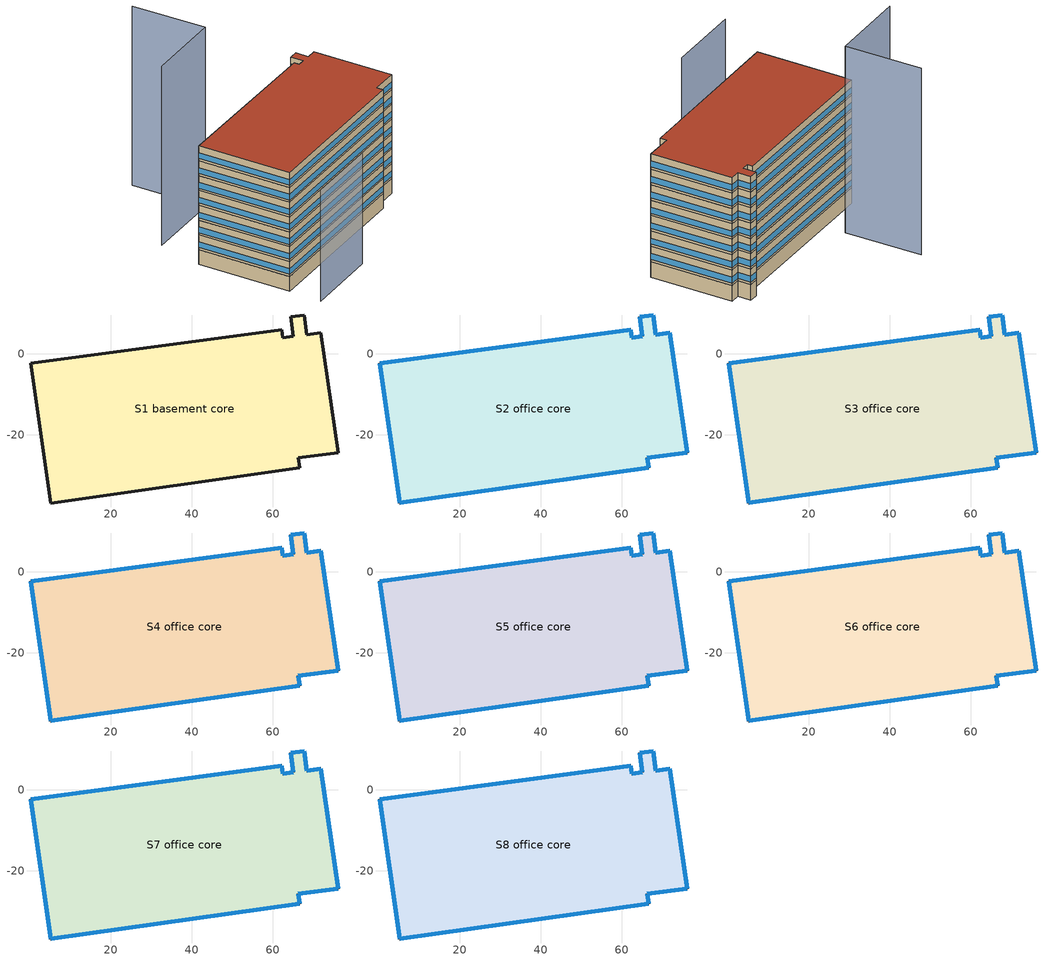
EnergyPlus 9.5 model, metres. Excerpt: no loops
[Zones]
S1 basement core
 floor ground (basement ext floor LOB1013C_ext-slab): 62.41,3.97 65.07,4.31 64.44,9.17 67.74,9.57 68.32,4.72 71.82,5.17 76.07,-24.39 66.26,-25.66 66.58,-28.13 5.23,-36.78 0.36,-2.31 62.16,5.93 z-5.72
 wall ground (basement ext wall LOB1013C_Underground Wall Non-res): 65.07,4.31 62.41,3.97 62.16,5.93 0.36,-2.31 5.23,-36.78 66.58,-28.13 66.26,-25.66 76.07,-24.39 71.82,5.17 68.32,4.72 67.74,9.57 64.44,9.17 65.07,4.31 z-5.72:0
 ceiling adiabatic (ext wall Adiabatic Construction): 65.07,4.31 62.41,3.97 62.16,5.93 0.36,-2.31 5.23,-36.78 66.58,-28.13 66.26,-25.66 76.07,-24.39 71.82,5.17 68.32,4.72 67.74,9.57 64.44,9.17 z0
S2 office core
 floor adiabatic (ext wall Adiabatic Construction): 62.41,3.97 65.07,4.31 64.44,9.17 67.74,9.57 68.32,4.72 71.82,5.17 76.07,-24.39 66.26,-25.66 66.58,-28.13 5.23,-36.78 0.36,-2.31 62.16,5.93 z0
 wall outside (office ext wall Metal framed walls): 65.07,4.31 62.41,3.97 62.16,5.93 0.36,-2.31 5.23,-36.78 66.58,-28.13 66.26,-25.66 76.07,-24.39 71.82,5.17 68.32,4.72 67.74,9.57 64.44,9.17 65.07,4.31 z0:5.72
 window (office Window construction_simple glazing): 65.04,4.31 62.44,3.97 / 66.58,-28.1 66.26,-25.69 z0.9:3.12; 62.41,4 62.16,5.9 z0.9:3.13; 67.71,9.57 64.47,9.17 / 71.79,5.17 68.35,4.72 z0.9:3.11; 64.44,9.14 65.07,4.34 / 68.32,4.75 67.74,9.54 z0.9:3.1; 62.13,5.93 0.39,-2.31 / 0.36,-2.34 5.23,-36.75 / 5.26,-36.78 66.55,-28.13 / 66.29,-25.66 76.04,-24.39 / 76.07,-24.36 71.82,5.14 z0.9:3.08
S3 office core
 floor to S2 office core (office int floor Metal framed walls): 62.41,3.97 65.07,4.31 64.44,9.17 67.74,9.57 68.32,4.72 71.82,5.17 76.07,-24.39 66.26,-25.66 66.58,-28.13 5.23,-36.78 0.36,-2.31 62.16,5.93 z5.72
 wall outside (office ext wall Metal framed walls): 65.07,4.31 62.41,3.97 62.16,5.93 0.36,-2.31 5.23,-36.78 66.58,-28.13 66.26,-25.66 76.07,-24.39 71.82,5.17 68.32,4.72 67.74,9.57 64.44,9.17 65.07,4.31 z5.72:11.44
 window (office Window construction_simple glazing): 65.04,4.31 62.44,3.97 / 66.58,-28.1 66.26,-25.69 z6.62:8.84; 62.41,4 62.16,5.9 z6.62:8.85; 67.71,9.57 64.47,9.17 / 71.79,5.17 68.35,4.72 z6.62:8.83; 64.44,9.14 65.07,4.34 / 68.32,4.75 67.74,9.54 z6.62:8.82; 62.13,5.93 0.39,-2.31 / 0.36,-2.34 5.23,-36.75 / 5.26,-36.78 66.55,-28.13 / 66.29,-25.66 76.04,-24.39 / 76.07,-24.36 71.82,5.14 z6.62:8.8
S4 office core
 floor to S3 office core (office int floor Metal framed walls): 62.41,3.97 65.07,4.31 64.44,9.17 67.74,9.57 68.32,4.72 71.82,5.17 76.07,-24.39 66.26,-25.66 66.58,-28.13 5.23,-36.78 0.36,-2.31 62.16,5.93 z11.44
 wall outside (office ext wall Metal framed walls): 65.07,4.31 62.41,3.97 62.16,5.93 0.36,-2.31 5.23,-36.78 66.58,-28.13 66.26,-25.66 76.07,-24.39 71.82,5.17 68.32,4.72 67.74,9.57 64.44,9.17 65.07,4.31 z11.44:17.16
 window (office Window construction_simple glazing): 65.04,4.31 62.44,3.97 / 66.58,-28.1 66.26,-25.69 z12.34:14.56; 62.41,4 62.16,5.9 z12.34:14.57; 67.71,9.57 64.47,9.17 / 71.79,5.17 68.35,4.72 z12.34:14.55; 64.44,9.14 65.07,4.34 / 68.32,4.75 67.74,9.54 z12.34:14.54; 62.13,5.93 0.39,-2.31 / 0.36,-2.34 5.23,-36.75 / 5.26,-36.78 66.55,-28.13 / 66.29,-25.66 76.04,-24.39 / 76.07,-24.36 71.82,5.14 z12.34:14.52
S5 office core
 floor to S4 office core (office int floor Metal framed walls): 62.41,3.97 65.07,4.31 64.44,9.17 67.74,9.57 68.32,4.72 71.82,5.17 76.07,-24.39 66.26,-25.66 66.58,-28.13 5.23,-36.78 0.36,-2.31 62.16,5.93 z17.16
 wall outside (office ext wall Metal framed walls): 65.07,4.31 62.41,3.97 62.16,5.93 0.36,-2.31 5.23,-36.78 66.58,-28.13 66.26,-25.66 76.07,-24.39 71.82,5.17 68.32,4.72 67.74,9.57 64.44,9.17 65.07,4.31 z17.16:22.88
 window (office Window construction_simple glazing): 65.04,4.31 62.44,3.97 / 66.58,-28.1 66.26,-25.69 z18.06:20.28; 62.41,4 62.16,5.9 z18.06:20.29; 67.71,9.57 64.47,9.17 / 71.79,5.17 68.35,4.72 z18.06:20.27; 64.44,9.14 65.07,4.34 / 68.32,4.75 67.74,9.54 z18.06:20.26; 62.13,5.93 0.39,-2.31 / 0.36,-2.34 5.23,-36.75 / 5.26,-36.78 66.55,-28.13 / 66.29,-25.66 76.04,-24.39 / 76.07,-24.36 71.82,5.14 z18.06:20.24
S6 office core
 floor to S5 office core (office int floor Metal framed walls): 62.41,3.97 65.07,4.31 64.44,9.17 67.74,9.57 68.32,4.72 71.82,5.17 76.07,-24.39 66.26,-25.66 66.58,-28.13 5.23,-36.78 0.36,-2.31 62.16,5.93 z22.88
 wall outside (office ext wall Metal framed walls): 65.07,4.31 62.41,3.97 62.16,5.93 0.36,-2.31 5.23,-36.78 66.58,-28.13 66.26,-25.66 76.07,-24.39 71.82,5.17 68.32,4.72 67.74,9.57 64.44,9.17 65.07,4.31 z22.88:28.6
 window (office Window construction_simple glazing): 65.04,4.31 62.44,3.97 / 66.58,-28.1 66.26,-25.69 z23.78:26; 62.41,4 62.16,5.9 z23.78:26.01; 67.71,9.57 64.47,9.17 / 71.79,5.17 68.35,4.72 z23.78:25.99; 64.44,9.14 65.07,4.34 / 68.32,4.75 67.74,9.54 z23.78:25.98; 62.13,5.93 0.39,-2.31 / 0.36,-2.34 5.23,-36.75 / 5.26,-36.78 66.55,-28.13 / 66.29,-25.66 76.04,-24.39 / 76.07,-24.36 71.82,5.14 z23.78:25.96
S7 office core
 floor to S6 office core (office int floor Metal framed walls): 62.41,3.97 65.07,4.31 64.44,9.17 67.74,9.57 68.32,4.72 71.82,5.17 76.07,-24.39 66.26,-25.66 66.58,-28.13 5.23,-36.78 0.36,-2.31 62.16,5.93 z28.6
 wall outside (office ext wall Metal framed walls): 65.07,4.31 62.41,3.97 62.16,5.93 0.36,-2.31 5.23,-36.78 66.58,-28.13 66.26,-25.66 76.07,-24.39 71.82,5.17 68.32,4.72 67.74,9.57 64.44,9.17 65.07,4.31 z28.6:34.32
 window (office Window construction_simple glazing): 65.04,4.31 62.44,3.97 / 66.58,-28.1 66.26,-25.69 z29.5:31.72; 62.41,4 62.16,5.9 z29.5:31.73; 67.71,9.57 64.47,9.17 / 71.79,5.17 68.35,4.72 z29.5:31.71; 64.44,9.14 65.07,4.34 / 68.32,4.75 67.74,9.54 z29.5:31.7; 62.13,5.93 0.39,-2.31 / 0.36,-2.34 5.23,-36.75 / 5.26,-36.78 66.55,-28.13 / 66.29,-25.66 76.04,-24.39 / 76.07,-24.36 71.82,5.14 z29.5:31.68
S8 office core
 floor to S7 office core (office int floor Metal framed walls): 62.41,3.97 65.07,4.31 64.44,9.17 67.74,9.57 68.32,4.72 71.82,5.17 76.07,-24.39 66.26,-25.66 66.58,-28.13 5.23,-36.78 0.36,-2.31 62.16,5.93 z34.32
 wall outside (office ext wall Metal framed walls): 65.07,4.31 62.41,3.97 62.16,5.93 0.36,-2.31 5.23,-36.78 66.58,-28.13 66.26,-25.66 76.07,-24.39 71.82,5.17 68.32,4.72 67.74,9.57 64.44,9.17 65.07,4.31 z34.32:40.04
 window (office Window construction_simple glazing): 65.04,4.31 62.44,3.97 / 66.58,-28.1 66.26,-25.69 z35.22:37.44; 62.41,4 62.16,5.9 z35.22:37.45; 67.71,9.57 64.47,9.17 / 71.79,5.17 68.35,4.72 z35.22:37.43; 64.44,9.14 65.07,4.34 / 68.32,4.75 67.74,9.54 z35.22:37.42; 62.13,5.93 0.39,-2.31 / 0.36,-2.34 5.23,-36.75 / 5.26,-36.78 66.55,-28.13 / 66.29,-25.66 76.04,-24.39 / 76.07,-24.36 71.82,5.14 z35.22:37.4
 roof outside (office roof Metal roof): 65.07,4.31 62.41,3.97 62.16,5.93 0.36,-2.31 5.23,-36.78 66.58,-28.13 66.26,-25.66 76.07,-24.39 71.82,5.17 68.32,4.72 67.74,9.57 64.44,9.17 z40.04
shading: 26.48,-50.76 -0.95,-54.62 z0:42.68; -4.9,9.04 23.64,13.2 / 23.64,13.2 19.61,40.79 z0:69.16
[Building]
Building 1: , city, , , FullExterior, 50
[Site:Location]
Climate Zone 3_CA_USA Design_Conditions: 37.7, -122.2, -8, 2
[SizingPeriod:DesignDay]
Climate Zone 3 Ann Clg .4% Condns WB=>MDB: 8, 21, SummerDesignDay, 25.8, 7.5, DefaultMultipliers, , Wetbulb, 19.1, , , , , 101301, 4.9, 310, No, No, No, ASHRAETau, , , 0.319, 2.545
Climate Zone 3 Ann Htg 99.6% Condns DB: 12, 21, WinterDesignDay, 2.6, 0, DefaultMultipliers, , Wetbulb, 2.6, , , , , 101301, 2.1, 50, No, No, No, ASHRAEClearSky, , , , , 0
[Site:GroundTemperature:BuildingSurface]
17.7, 17.68, 17.71, 18.22, 19.89, 21.71, 22.83, 23.02, 21.49, 19.27, 17.98, 17.74
[Site:WaterMainsTemperature]
CORRELATION: , 14.14, 7.8
[Material]
Air - Metal Wall Framing - 16 or 24 in. OC; Air - Metal Wall Framing - 16 or 24 in. OC 1: Smooth, 0.1397, 1.22017, 1.28148, 1004.832, 0.9, 0.7, 0.7
Gypsum Board - 1/2 in.; Gypsum Board - 1/2 in. 1: Smooth, 0.0127, 0.158656, 640.739, 1130.436, 0.9, 0.7, 0.8
Insulation 1m: Smooth, 1, 0.0230188, 16.0185, 1130.436, 0.9, 0.7, 0.8
LOB1013C_8IN CONCRETE HW: Rough, 0.2032, 1.311, 2240, 836.8, 0.9, 0.7, 0.7
LOB1013C_HW CONCRETE: Rough, 0.1016, 1.311, 2240, 836.8, 0.9, 0.7, 0.7
LOB1013C_UGWall NonRes Insulation: MediumRough, 0.0001, 0.049, 265, 836.8, 0.9, 0.7, 0.7
Metal Standing Seam - 1/16 in.: MediumRough, 0.0015875, 0.576854, 7820.53, 502.416, 0.85, 0.8, 0.85
office ext wall 2 Insulation: Smooth, 0.0451191, 0.0230188, 16.0185, 1130.436, 0.9, 0.7, 0.8
office int floor 2 Insulation: Smooth, 0.0348619, 0.0230188, 16.0185, 1130.436, 0.9, 0.7, 0.8
office roof 2 Insulation: Smooth, 0.0575653, 0.0230188, 16.0185, 1130.436, 0.9, 0.7, 0.8
Std Wood 6inch Furnishings; Std Wood 6inch Furnishings 1: MediumSmooth, 0.15, 0.12, 540, 1210, 0.9, 0.7, 0.7
Stucco - 7/8 in.; Stucco - 7/8 in. 1: MediumRough, 0.022352, 0.700948, 1855.1, 837.36, 0.9, 0.7, 0.8
[Material:NoMass]
LOB1013C_CP02 CARPET PAD 1: VeryRough, 0.2165, 0.9, 0.7, 0.8
[WindowMaterial:SimpleGlazingSystem]
office Window material_simple glazing: 6.98, 0.82, 0.81
[Construction]
basement ext floor LOB1013C_ext-slab: LOB1013C_HW CONCRETE, LOB1013C_CP02 CARPET PAD 1
basement ext wall LOB1013C_Underground Wall Non-res: LOB1013C_8IN CONCRETE HW, LOB1013C_UGWall NonRes Insulation
ext wall Adiabatic Construction: Insulation 1m
int furnishing interior furnishing: Std Wood 6inch Furnishings
int furnishing interior furnishing 1: Std Wood 6inch Furnishings 1
office ext wall Metal framed walls: Stucco - 7/8 in., office ext wall 2 Insulation, Air - Metal Wall Framing - 16 or 24 in. OC, Gypsum Board - 1/2 in.
office int floor Metal framed walls: Stucco - 7/8 in. 1, office int floor 2 Insulation, Air - Metal Wall Framing - 16 or 24 in. OC 1, Gypsum Board - 1/2 in. 1
office roof Metal roof: Metal Standing Seam - 1/16 in., office roof 2 Insulation
office Window construction_simple glazing: office Window material_simple glazing
[Zone]
S1 basement core; S2 office core; S3 office core; S4 office core; S5 office core; S6 office core; S7 office core; S8 office core: , , , , , , , , , , , Yes
[AvailabilityManager:NightCycle]
Availability Manager Night Cycle 8; Availability Manager Night Cycle 1; Availability Manager Night Cycle 2; Availability Manager Night Cycle 3; Availability Manager Night Cycle 4; Availability Manager Night Cycle 5; Availability Manager Night Cycle 6; Availability Manager Night Cycle 7: Always On Discrete, Always On Discrete, CycleOnAny, 1, FixedRunTime, 3600
[AvailabilityManager:Scheduled]
S1 basement oa system Availability Manager; S2 office oa system Availability Manager; S3 office oa system Availability Manager; S4 office oa system Availability Manager; S5 office oa system Availability Manager; S6 office oa system Availability Manager; S7 office oa system Availability Manager; S8 office oa system Availability Manager: Always On Discrete
[InternalMass]
S1 basement core Internal Mass 2: int furnishing interior furnishing 1, S1 basement core, 4909.16
S2 office core Internal Mass 1: int furnishing interior furnishing, S2 office core, 4909.16
S8 office core Internal Mass 1: int furnishing interior furnishing, S8 office core, 4909.16
S7 office core Internal Mass 1: int furnishing interior furnishing, S7 office core, 4909.16
S3 office core Internal Mass 1: int furnishing interior furnishing, S3 office core, 4909.16
S6 office core Internal Mass 1: int furnishing interior furnishing, S6 office core, 4909.16
S5 office core Internal Mass 1: int furnishing interior furnishing, S5 office core, 4909.16
S4 office core Internal Mass 1: int furnishing interior furnishing, S4 office core, 4909.16
[Exterior:Lights]
exterior lights: whole building ext_lighting year, 26111.5, AstronomicalClock, exterior lights
[Exterior:FuelEquipment]
Whole Building Elevators: Electricity, whole building elevator year, 104071, Elevators
[SurfaceProperty:LocalEnvironment]
LocEnv:S2 office core wall 0: S2 office core wall 0, , , OutdoorAirNode:S2 office core wall 0
LocEnv:S2 office core wall 1: S2 office core wall 1, , , OutdoorAirNode:S2 office core wall 1
LocEnv:S2 office core wall 10: S2 office core wall 10, , , OutdoorAirNode:S2 office core wall 10
LocEnv:S2 office core wall 11: S2 office core wall 11, , , OutdoorAirNode:S2 office core wall 11
LocEnv:S2 office core wall 2: S2 office core wall 2, , , OutdoorAirNode:S2 office core wall 2
LocEnv:S2 office core wall 3: S2 office core wall 3, , , OutdoorAirNode:S2 office core wall 3
LocEnv:S2 office core wall 4: S2 office core wall 4, , , OutdoorAirNode:S2 office core wall 4
LocEnv:S2 office core wall 5: S2 office core wall 5, , , OutdoorAirNode:S2 office core wall 5
LocEnv:S2 office core wall 6: S2 office core wall 6, , , OutdoorAirNode:S2 office core wall 6
LocEnv:S2 office core wall 7: S2 office core wall 7, , , OutdoorAirNode:S2 office core wall 7
LocEnv:S2 office core wall 8: S2 office core wall 8, , , OutdoorAirNode:S2 office core wall 8
LocEnv:S2 office core wall 9: S2 office core wall 9, , , OutdoorAirNode:S2 office core wall 9
LocEnv:S3 office core wall 0: S3 office core wall 0, , , OutdoorAirNode:S3 office core wall 0
LocEnv:S3 office core wall 1: S3 office core wall 1, , , OutdoorAirNode:S3 office core wall 1
LocEnv:S3 office core wall 10: S3 office core wall 10, , , OutdoorAirNode:S3 office core wall 10
LocEnv:S3 office core wall 11: S3 office core wall 11, , , OutdoorAirNode:S3 office core wall 11
LocEnv:S3 office core wall 2: S3 office core wall 2, , , OutdoorAirNode:S3 office core wall 2
LocEnv:S3 office core wall 3: S3 office core wall 3, , , OutdoorAirNode:S3 office core wall 3
LocEnv:S3 office core wall 4: S3 office core wall 4, , , OutdoorAirNode:S3 office core wall 4
LocEnv:S3 office core wall 5: S3 office core wall 5, , , OutdoorAirNode:S3 office core wall 5
LocEnv:S3 office core wall 6: S3 office core wall 6, , , OutdoorAirNode:S3 office core wall 6
LocEnv:S3 office core wall 7: S3 office core wall 7, , , OutdoorAirNode:S3 office core wall 7
LocEnv:S3 office core wall 8: S3 office core wall 8, , , OutdoorAirNode:S3 office core wall 8
LocEnv:S3 office core wall 9: S3 office core wall 9, , , OutdoorAirNode:S3 office core wall 9
LocEnv:S4 office core wall 0: S4 office core wall 0, , , OutdoorAirNode:S4 office core wall 0
LocEnv:S4 office core wall 1: S4 office core wall 1, , , OutdoorAirNode:S4 office core wall 1
LocEnv:S4 office core wall 10: S4 office core wall 10, , , OutdoorAirNode:S4 office core wall 10
LocEnv:S4 office core wall 11: S4 office core wall 11, , , OutdoorAirNode:S4 office core wall 11
LocEnv:S4 office core wall 2: S4 office core wall 2, , , OutdoorAirNode:S4 office core wall 2
LocEnv:S4 office core wall 3: S4 office core wall 3, , , OutdoorAirNode:S4 office core wall 3
LocEnv:S4 office core wall 4: S4 office core wall 4, , , OutdoorAirNode:S4 office core wall 4
LocEnv:S4 office core wall 5: S4 office core wall 5, , , OutdoorAirNode:S4 office core wall 5
LocEnv:S4 office core wall 6: S4 office core wall 6, , , OutdoorAirNode:S4 office core wall 6
LocEnv:S4 office core wall 7: S4 office core wall 7, , , OutdoorAirNode:S4 office core wall 7
LocEnv:S4 office core wall 8: S4 office core wall 8, , , OutdoorAirNode:S4 office core wall 8
LocEnv:S4 office core wall 9: S4 office core wall 9, , , OutdoorAirNode:S4 office core wall 9
LocEnv:S5 office core wall 0: S5 office core wall 0, , , OutdoorAirNode:S5 office core wall 0
LocEnv:S5 office core wall 1: S5 office core wall 1, , , OutdoorAirNode:S5 office core wall 1
LocEnv:S5 office core wall 10: S5 office core wall 10, , , OutdoorAirNode:S5 office core wall 10
LocEnv:S5 office core wall 11: S5 office core wall 11, , , OutdoorAirNode:S5 office core wall 11
LocEnv:S5 office core wall 2: S5 office core wall 2, , , OutdoorAirNode:S5 office core wall 2
LocEnv:S5 office core wall 3: S5 office core wall 3, , , OutdoorAirNode:S5 office core wall 3
LocEnv:S5 office core wall 4: S5 office core wall 4, , , OutdoorAirNode:S5 office core wall 4
LocEnv:S5 office core wall 5: S5 office core wall 5, , , OutdoorAirNode:S5 office core wall 5
LocEnv:S5 office core wall 6: S5 office core wall 6, , , OutdoorAirNode:S5 office core wall 6
LocEnv:S5 office core wall 7: S5 office core wall 7, , , OutdoorAirNode:S5 office core wall 7
LocEnv:S5 office core wall 8: S5 office core wall 8, , , OutdoorAirNode:S5 office core wall 8
LocEnv:S5 office core wall 9: S5 office core wall 9, , , OutdoorAirNode:S5 office core wall 9
LocEnv:S6 office core wall 0: S6 office core wall 0, , , OutdoorAirNode:S6 office core wall 0
LocEnv:S6 office core wall 1: S6 office core wall 1, , , OutdoorAirNode:S6 office core wall 1
LocEnv:S6 office core wall 10: S6 office core wall 10, , , OutdoorAirNode:S6 office core wall 10
LocEnv:S6 office core wall 11: S6 office core wall 11, , , OutdoorAirNode:S6 office core wall 11
LocEnv:S6 office core wall 2: S6 office core wall 2, , , OutdoorAirNode:S6 office core wall 2
LocEnv:S6 office core wall 3: S6 office core wall 3, , , OutdoorAirNode:S6 office core wall 3
LocEnv:S6 office core wall 4: S6 office core wall 4, , , OutdoorAirNode:S6 office core wall 4
LocEnv:S6 office core wall 5: S6 office core wall 5, , , OutdoorAirNode:S6 office core wall 5
LocEnv:S6 office core wall 6: S6 office core wall 6, , , OutdoorAirNode:S6 office core wall 6
LocEnv:S6 office core wall 7: S6 office core wall 7, , , OutdoorAirNode:S6 office core wall 7
LocEnv:S6 office core wall 8: S6 office core wall 8, , , OutdoorAirNode:S6 office core wall 8
LocEnv:S6 office core wall 9: S6 office core wall 9, , , OutdoorAirNode:S6 office core wall 9
LocEnv:S7 office core wall 0: S7 office core wall 0, , , OutdoorAirNode:S7 office core wall 0
LocEnv:S7 office core wall 1: S7 office core wall 1, , , OutdoorAirNode:S7 office core wall 1
LocEnv:S7 office core wall 10: S7 office core wall 10, , , OutdoorAirNode:S7 office core wall 10
LocEnv:S7 office core wall 11: S7 office core wall 11, , , OutdoorAirNode:S7 office core wall 11
LocEnv:S7 office core wall 2: S7 office core wall 2, , , OutdoorAirNode:S7 office core wall 2
LocEnv:S7 office core wall 3: S7 office core wall 3, , , OutdoorAirNode:S7 office core wall 3
LocEnv:S7 office core wall 4: S7 office core wall 4, , , OutdoorAirNode:S7 office core wall 4
LocEnv:S7 office core wall 5: S7 office core wall 5, , , OutdoorAirNode:S7 office core wall 5
LocEnv:S7 office core wall 6: S7 office core wall 6, , , OutdoorAirNode:S7 office core wall 6
LocEnv:S7 office core wall 7: S7 office core wall 7, , , OutdoorAirNode:S7 office core wall 7
LocEnv:S7 office core wall 8: S7 office core wall 8, , , OutdoorAirNode:S7 office core wall 8
LocEnv:S7 office core wall 9: S7 office core wall 9, , , OutdoorAirNode:S7 office core wall 9
LocEnv:S8 office core roof: S8 office core roof, , , OutdoorAirNode:S8 office core roof
LocEnv:S8 office core wall 0: S8 office core wall 0, , , OutdoorAirNode:S8 office core wall 0
LocEnv:S8 office core wall 1: S8 office core wall 1, , , OutdoorAirNode:S8 office core wall 1
LocEnv:S8 office core wall 10: S8 office core wall 10, , , OutdoorAirNode:S8 office core wall 10
LocEnv:S8 office core wall 11: S8 office core wall 11, , , OutdoorAirNode:S8 office core wall 11
LocEnv:S8 office core wall 2: S8 office core wall 2, , , OutdoorAirNode:S8 office core wall 2
LocEnv:S8 office core wall 3: S8 office core wall 3, , , OutdoorAirNode:S8 office core wall 3
LocEnv:S8 office core wall 4: S8 office core wall 4, , , OutdoorAirNode:S8 office core wall 4
LocEnv:S8 office core wall 5: S8 office core wall 5, , , OutdoorAirNode:S8 office core wall 5
LocEnv:S8 office core wall 6: S8 office core wall 6, , , OutdoorAirNode:S8 office core wall 6
LocEnv:S8 office core wall 7: S8 office core wall 7, , , OutdoorAirNode:S8 office core wall 7
LocEnv:S8 office core wall 8: S8 office core wall 8, , , OutdoorAirNode:S8 office core wall 8
LocEnv:S8 office core wall 9: S8 office core wall 9, , , OutdoorAirNode:S8 office core wall 9
LocEnv:Sub Surface 1: Sub Surface 1, , , OutdoorAirNode:S2 office core wall 0
LocEnv:Sub Surface 2: Sub Surface 2, , , OutdoorAirNode:S2 office core wall 1
LocEnv:Sub Surface 11: Sub Surface 11, , , OutdoorAirNode:S2 office core wall 10
LocEnv:Sub Surface 12: Sub Surface 12, , , OutdoorAirNode:S2 office core wall 11
LocEnv:Sub Surface 3: Sub Surface 3, , , OutdoorAirNode:S2 office core wall 2
LocEnv:Sub Surface 4: Sub Surface 4, , , OutdoorAirNode:S2 office core wall 3
LocEnv:Sub Surface 5: Sub Surface 5, , , OutdoorAirNode:S2 office core wall 4
LocEnv:Sub Surface 6: Sub Surface 6, , , OutdoorAirNode:S2 office core wall 5
LocEnv:Sub Surface 7: Sub Surface 7, , , OutdoorAirNode:S2 office core wall 6
LocEnv:Sub Surface 8: Sub Surface 8, , , OutdoorAirNode:S2 office core wall 7
LocEnv:Sub Surface 9: Sub Surface 9, , , OutdoorAirNode:S2 office core wall 8
LocEnv:Sub Surface 10: Sub Surface 10, , , OutdoorAirNode:S2 office core wall 9
LocEnv:Sub Surface 13: Sub Surface 13, , , OutdoorAirNode:S3 office core wall 0
LocEnv:Sub Surface 14: Sub Surface 14, , , OutdoorAirNode:S3 office core wall 1
LocEnv:Sub Surface 23: Sub Surface 23, , , OutdoorAirNode:S3 office core wall 10
LocEnv:Sub Surface 24: Sub Surface 24, , , OutdoorAirNode:S3 office core wall 11
LocEnv:Sub Surface 15: Sub Surface 15, , , OutdoorAirNode:S3 office core wall 2
LocEnv:Sub Surface 16: Sub Surface 16, , , OutdoorAirNode:S3 office core wall 3
LocEnv:Sub Surface 17: Sub Surface 17, , , OutdoorAirNode:S3 office core wall 4
LocEnv:Sub Surface 18: Sub Surface 18, , , OutdoorAirNode:S3 office core wall 5
LocEnv:Sub Surface 19: Sub Surface 19, , , OutdoorAirNode:S3 office core wall 6
LocEnv:Sub Surface 20: Sub Surface 20, , , OutdoorAirNode:S3 office core wall 7
LocEnv:Sub Surface 21: Sub Surface 21, , , OutdoorAirNode:S3 office core wall 8
LocEnv:Sub Surface 22: Sub Surface 22, , , OutdoorAirNode:S3 office core wall 9
LocEnv:Sub Surface 25: Sub Surface 25, , , OutdoorAirNode:S4 office core wall 0
LocEnv:Sub Surface 26: Sub Surface 26, , , OutdoorAirNode:S4 office core wall 1
LocEnv:Sub Surface 35: Sub Surface 35, , , OutdoorAirNode:S4 office core wall 10
LocEnv:Sub Surface 36: Sub Surface 36, , , OutdoorAirNode:S4 office core wall 11
LocEnv:Sub Surface 27: Sub Surface 27, , , OutdoorAirNode:S4 office core wall 2
LocEnv:Sub Surface 28: Sub Surface 28, , , OutdoorAirNode:S4 office core wall 3
LocEnv:Sub Surface 29: Sub Surface 29, , , OutdoorAirNode:S4 office core wall 4
LocEnv:Sub Surface 30: Sub Surface 30, , , OutdoorAirNode:S4 office core wall 5
LocEnv:Sub Surface 31: Sub Surface 31, , , OutdoorAirNode:S4 office core wall 6
LocEnv:Sub Surface 32: Sub Surface 32, , , OutdoorAirNode:S4 office core wall 7
LocEnv:Sub Surface 33: Sub Surface 33, , , OutdoorAirNode:S4 office core wall 8
LocEnv:Sub Surface 34: Sub Surface 34, , , OutdoorAirNode:S4 office core wall 9
LocEnv:Sub Surface 37: Sub Surface 37, , , OutdoorAirNode:S5 office core wall 0
LocEnv:Sub Surface 38: Sub Surface 38, , , OutdoorAirNode:S5 office core wall 1
LocEnv:Sub Surface 47: Sub Surface 47, , , OutdoorAirNode:S5 office core wall 10
LocEnv:Sub Surface 48: Sub Surface 48, , , OutdoorAirNode:S5 office core wall 11
LocEnv:Sub Surface 39: Sub Surface 39, , , OutdoorAirNode:S5 office core wall 2
LocEnv:Sub Surface 40: Sub Surface 40, , , OutdoorAirNode:S5 office core wall 3
LocEnv:Sub Surface 41: Sub Surface 41, , , OutdoorAirNode:S5 office core wall 4
LocEnv:Sub Surface 42: Sub Surface 42, , , OutdoorAirNode:S5 office core wall 5
LocEnv:Sub Surface 43: Sub Surface 43, , , OutdoorAirNode:S5 office core wall 6
LocEnv:Sub Surface 44: Sub Surface 44, , , OutdoorAirNode:S5 office core wall 7
LocEnv:Sub Surface 45: Sub Surface 45, , , OutdoorAirNode:S5 office core wall 8
LocEnv:Sub Surface 46: Sub Surface 46, , , OutdoorAirNode:S5 office core wall 9
LocEnv:Sub Surface 49: Sub Surface 49, , , OutdoorAirNode:S6 office core wall 0
LocEnv:Sub Surface 50: Sub Surface 50, , , OutdoorAirNode:S6 office core wall 1
LocEnv:Sub Surface 59: Sub Surface 59, , , OutdoorAirNode:S6 office core wall 10
LocEnv:Sub Surface 60: Sub Surface 60, , , OutdoorAirNode:S6 office core wall 11
LocEnv:Sub Surface 51: Sub Surface 51, , , OutdoorAirNode:S6 office core wall 2
LocEnv:Sub Surface 52: Sub Surface 52, , , OutdoorAirNode:S6 office core wall 3
LocEnv:Sub Surface 53: Sub Surface 53, , , OutdoorAirNode:S6 office core wall 4
LocEnv:Sub Surface 54: Sub Surface 54, , , OutdoorAirNode:S6 office core wall 5
LocEnv:Sub Surface 55: Sub Surface 55, , , OutdoorAirNode:S6 office core wall 6
LocEnv:Sub Surface 56: Sub Surface 56, , , OutdoorAirNode:S6 office core wall 7
LocEnv:Sub Surface 57: Sub Surface 57, , , OutdoorAirNode:S6 office core wall 8
LocEnv:Sub Surface 58: Sub Surface 58, , , OutdoorAirNode:S6 office core wall 9
LocEnv:Sub Surface 61: Sub Surface 61, , , OutdoorAirNode:S7 office core wall 0
LocEnv:Sub Surface 62: Sub Surface 62, , , OutdoorAirNode:S7 office core wall 1
LocEnv:Sub Surface 71: Sub Surface 71, , , OutdoorAirNode:S7 office core wall 10
LocEnv:Sub Surface 72: Sub Surface 72, , , OutdoorAirNode:S7 office core wall 11
LocEnv:Sub Surface 63: Sub Surface 63, , , OutdoorAirNode:S7 office core wall 2
LocEnv:Sub Surface 64: Sub Surface 64, , , OutdoorAirNode:S7 office core wall 3
LocEnv:Sub Surface 65: Sub Surface 65, , , OutdoorAirNode:S7 office core wall 4
LocEnv:Sub Surface 66: Sub Surface 66, , , OutdoorAirNode:S7 office core wall 5
LocEnv:Sub Surface 67: Sub Surface 67, , , OutdoorAirNode:S7 office core wall 6
LocEnv:Sub Surface 68: Sub Surface 68, , , OutdoorAirNode:S7 office core wall 7
LocEnv:Sub Surface 69: Sub Surface 69, , , OutdoorAirNode:S7 office core wall 8
LocEnv:Sub Surface 70: Sub Surface 70, , , OutdoorAirNode:S7 office core wall 9
LocEnv:Sub Surface 73: Sub Surface 73, , , OutdoorAirNode:S8 office core wall 0
LocEnv:Sub Surface 74: Sub Surface 74, , , OutdoorAirNode:S8 office core wall 1
LocEnv:Sub Surface 83: Sub Surface 83, , , OutdoorAirNode:S8 office core wall 10
LocEnv:Sub Surface 84: Sub Surface 84, , , OutdoorAirNode:S8 office core wall 11
LocEnv:Sub Surface 75: Sub Surface 75, , , OutdoorAirNode:S8 office core wall 2
LocEnv:Sub Surface 76: Sub Surface 76, , , OutdoorAirNode:S8 office core wall 3
LocEnv:Sub Surface 77: Sub Surface 77, , , OutdoorAirNode:S8 office core wall 4
LocEnv:Sub Surface 78: Sub Surface 78, , , OutdoorAirNode:S8 office core wall 5
LocEnv:Sub Surface 79: Sub Surface 79, , , OutdoorAirNode:S8 office core wall 6
LocEnv:Sub Surface 80: Sub Surface 80, , , OutdoorAirNode:S8 office core wall 7
LocEnv:Sub Surface 81: Sub Surface 81, , , OutdoorAirNode:S8 office core wall 8
LocEnv:Sub Surface 82: Sub Surface 82, , , OutdoorAirNode:S8 office core wall 9
[Schedule:Year]
whole building elevator year: fractional, whole building elevator week 0, 1, 1, 12, 31
whole building ext_lighting year: fractional, whole building ext_lighting week 0, 1, 1, 12, 31
[Schedule:Week:Daily]
whole building elevator week 0: whole building elevator week 0 Sunday, whole building elevator week 0 Wednesday, whole building elevator week 0 Wednesday, whole building elevator week 0 Wednesday, whole building elevator week 0 Thursday, whole building elevator week 0 Friday, whole building elevator week 0 Saturday, whole building elevator week 0 Holiday, whole building elevator week 0 Summer design, whole building elevator week 0 Winter design, whole building elevator week 0 Holiday, whole building elevator week 0 Holiday
whole building ext_lighting week 0: whole building ext_lighting week 0 Sunday, whole building ext_lighting week 0 Wednesday, whole building ext_lighting week 0 Wednesday, whole building ext_lighting week 0 Wednesday, whole building ext_lighting week 0 Thursday, whole building ext_lighting week 0 Friday, whole building ext_lighting week 0 Saturday, whole building ext_lighting week 0 Holiday, whole building ext_lighting week 0 Summer design, whole building ext_lighting week 0 Winter design, whole building ext_lighting week 0 Holiday, whole building ext_lighting week 0 Holiday
[Schedule:Day:Interval]
whole building elevator week 0 Friday; whole building elevator week 0 Holiday; whole building elevator week 0 Saturday; whole building elevator week 0 Summer design; whole building elevator week 0 Sunday; whole building elevator week 0 Thursday; whole building elevator week 0 Wednesday; whole building elevator week 0 Winter design: fractional, No, 01:00, 0.05, 02:00, 0.05, 03:00, 0.05, 04:00, 0.05, 05:00, 0.1, 06:00, 0.2, 07:00, 0.4, 08:00, 0.5, 09:00, 0.5, 10:00, 0.35, 11:00, 0.15, 12:00, 0.15, 13:00, 0.15, 14:00, 0.15, 15:00, 0.15, 16:00, 0.15, 17:00, 0.35, 18:00, 0.5, 19:00, 0.5, 20:00, 0.4, 21:00, 0.4, 22:00, 0.3, 23:00, 0.2, 24:00, 0.1
whole building ext_lighting week 0 Friday; whole building ext_lighting week 0 Holiday; whole building ext_lighting week 0 Saturday; whole building ext_lighting week 0 Summer design; whole building ext_lighting week 0 Sunday; whole building ext_lighting week 0 Thursday; whole building ext_lighting week 0 Wednesday; whole building ext_lighting week 0 Winter design: fractional, No, 01:00, 1, 02:00, 1, 03:00, 1, 04:00, 1, 05:00, 1, 06:00, 1, 07:00, 1, 08:00, 1, 09:00, 1, 10:00, 1, 11:00, 1, 12:00, 1, 13:00, 1, 14:00, 1, 15:00, 1, 16:00, 1, 17:00, 1, 18:00, 1, 19:00, 1, 20:00, 1, 21:00, 1, 22:00, 1, 23:00, 1, 24:00, 1
[Schedule:Constant]
Always On Discrete: OnOff, 1
